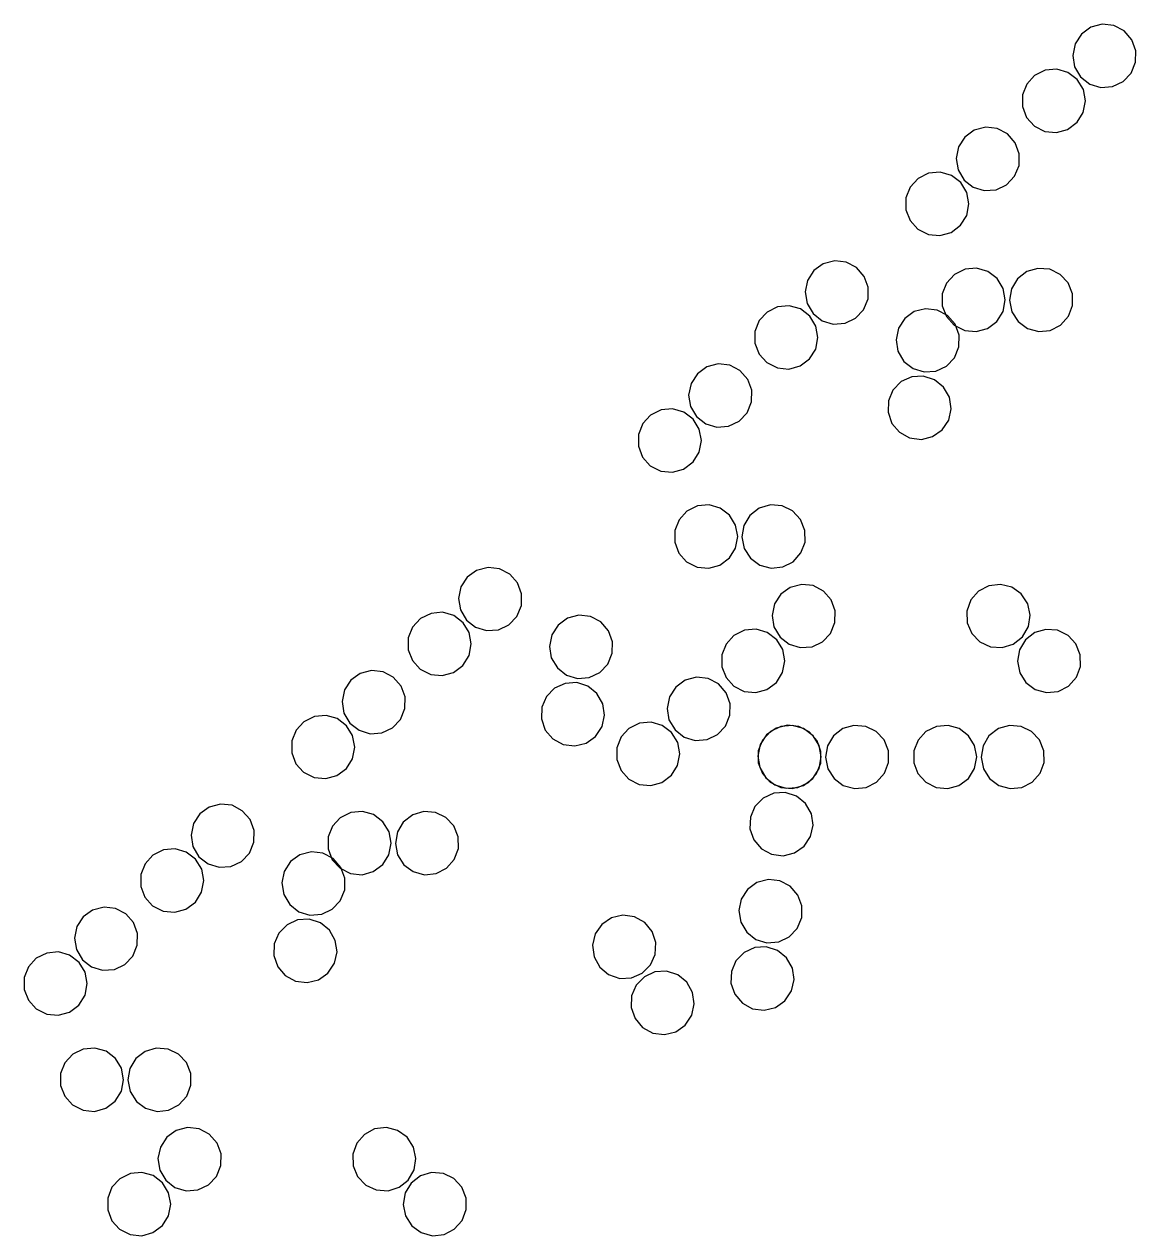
# Model space of a CAD drawing. Header units: metres. Extents: x -382 to 382, y -161 to 360.
# Drawn here: x -381.5 to -206.6, y 116.2 to 306.9 of the extents above; entities that cross this region are included whole.
import ezdxf

# ---------------------------------------------------------------- set-up
doc = ezdxf.new("R2010")
doc.units = ezdxf.units.M

msp = doc.modelspace()

# ---------------------------------------------------------------- linework, layer by layer
for p, q in [((-215.13, 305.38, -623.54), (-216.12, 303.86, -623.54)), ((-213.65, 306.45, -623.54), (-215.13, 305.38, -623.54)), ((-211.85, 306.93, -623.54), (-213.65, 306.45, -623.54)), ((-210.04, 306.72, -623.54), (-211.85, 306.93, -623.54)), ((-208.42, 305.88, -623.54), (-210.04, 306.72, -623.54)), ((-207.19, 304.48, -623.54), (-208.42, 305.88, -623.54)), ((-216.12, 303.86, -623.54), (-216.5, 302.03, -623.54)), ((-206.57, 302.76, -623.54), (-207.19, 304.48, -623.54)), ((-216.5, 302.03, -623.54), (-216.2, 300.23, -623.54)), ((-206.6, 300.94, -623.54), (-206.57, 302.76, -623.54)), ((-220.83, 299.69, -623.54), (-222.5, 298.87, -623.54)), ((-219.01, 299.85, -623.54), (-220.83, 299.69, -623.54)), ((-217.26, 299.35, -623.54), (-219.01, 299.85, -623.54)), ((-216.2, 300.23, -623.54), (-215.25, 298.63, -623.54)), ((-207.31, 299.22, -623.54), (-206.6, 300.94, -623.54)), ((-223.73, 297.52, -623.54), (-224.4, 295.83, -623.54)), ((-222.5, 298.87, -623.54), (-223.73, 297.52, -623.54)), ((-215.77, 298.22, -623.54), (-217.26, 299.35, -623.54)), ((-214.82, 296.67, -623.54), (-215.77, 298.22, -623.54)), ((-215.25, 298.63, -623.54), (-213.81, 297.51, -623.54)), ((-213.81, 297.51, -623.54), (-212.07, 296.97, -623.54)), ((-210.21, 297.11, -623.54), (-208.56, 297.9, -623.54)), ((-208.56, 297.9, -623.54), (-207.31, 299.22, -623.54)), ((-224.4, 295.83, -623.54), (-224.41, 293.96, -623.54)), ((-214.49, 294.88, -623.54), (-214.82, 296.67, -623.54)), ((-212.07, 296.97, -623.54), (-210.21, 297.11, -623.54)), ((-224.41, 293.96, -623.54), (-223.75, 292.26, -623.54)), ((-214.84, 293.04, -623.54), (-214.49, 294.88, -623.54)), ((-223.75, 292.26, -623.54), (-222.53, 290.91, -623.54)), ((-215.8, 291.5, -623.54), (-214.84, 293.04, -623.54)), ((-232, 290.23, -623.54), (-233.47, 289.16, -623.54)), ((-230.19, 290.71, -623.54), (-232, 290.23, -623.54)), ((-228.38, 290.5, -623.54), (-230.19, 290.71, -623.54)), ((-226.76, 289.66, -623.54), (-228.38, 290.5, -623.54)), ((-222.53, 290.91, -623.54), (-220.87, 290.07, -623.54)), ((-220.87, 290.07, -623.54), (-219.05, 289.89, -623.54)), ((-219.05, 289.89, -623.54), (-217.3, 290.38, -623.54)), ((-217.3, 290.38, -623.54), (-215.8, 291.5, -623.54)), ((-233.47, 289.16, -623.54), (-234.46, 287.63, -623.54)), ((-225.54, 288.26, -623.54), (-226.76, 289.66, -623.54)), ((-224.91, 286.54, -623.54), (-225.54, 288.26, -623.54)), ((-234.46, 287.63, -623.54), (-234.84, 285.81, -623.54)), ((-224.94, 284.72, -623.54), (-224.91, 286.54, -623.54)), ((-234.84, 285.81, -623.54), (-234.54, 284.01, -623.54)), ((-225.65, 283, -623.54), (-224.94, 284.72, -623.54)), ((-240.84, 282.65, -623.54), (-242.08, 281.3, -623.54)), ((-239.17, 283.47, -623.54), (-240.84, 282.65, -623.54)), ((-237.36, 283.63, -623.54), (-239.17, 283.47, -623.54)), ((-235.6, 283.13, -623.54), (-237.36, 283.63, -623.54)), ((-234.12, 282, -623.54), (-235.6, 283.13, -623.54)), ((-234.54, 284.01, -623.54), (-233.59, 282.41, -623.54)), ((-233.59, 282.41, -623.54), (-232.15, 281.29, -623.54)), ((-226.91, 281.67, -623.54), (-225.65, 283, -623.54)), ((-242.08, 281.3, -623.54), (-242.74, 279.61, -623.54)), ((-233.17, 280.45, -623.54), (-234.12, 282, -623.54)), ((-232.83, 278.65, -623.54), (-233.17, 280.45, -623.54)), ((-232.15, 281.29, -623.54), (-230.41, 280.75, -623.54)), ((-230.41, 280.75, -623.54), (-228.55, 280.89, -623.54)), ((-228.55, 280.89, -623.54), (-226.91, 281.67, -623.54)), ((-242.74, 279.61, -623.54), (-242.75, 277.74, -623.54)), ((-233.18, 276.82, -623.54), (-232.83, 278.65, -623.54)), ((-242.75, 277.74, -623.54), (-242.1, 276.04, -623.54)), ((-234.15, 275.28, -623.54), (-233.18, 276.82, -623.54)), ((-242.1, 276.04, -623.54), (-240.88, 274.69, -623.54)), ((-240.88, 274.69, -623.54), (-239.21, 273.85, -623.54)), ((-235.64, 274.16, -623.54), (-234.15, 275.28, -623.54)), ((-239.21, 273.85, -623.54), (-237.4, 273.67, -623.54)), ((-237.4, 273.67, -623.54), (-235.64, 274.16, -623.54)), ((-255.76, 269.22, -623.54), (-257.24, 268.15, -623.54)), ((-253.96, 269.69, -623.54), (-255.76, 269.22, -623.54)), ((-252.15, 269.48, -623.54), (-253.96, 269.69, -623.54)), ((-250.53, 268.64, -623.54), (-252.15, 269.48, -623.54)), ((-257.24, 268.15, -623.54), (-258.23, 266.62, -623.54)), ((-249.3, 267.24, -623.54), (-250.53, 268.64, -623.54)), ((-248.68, 265.53, -623.54), (-249.3, 267.24, -623.54)), ((-235.12, 267.53, -623.54), (-236.35, 266.19, -623.54)), ((-233.45, 268.36, -623.54), (-235.12, 267.53, -623.54)), ((-231.63, 268.52, -623.54), (-233.45, 268.36, -623.54)), ((-229.88, 268.01, -623.54), (-231.63, 268.52, -623.54)), ((-228.4, 266.89, -623.54), (-229.88, 268.01, -623.54)), ((-223.72, 267.99, -623.54), (-225.19, 266.85, -623.54)), ((-221.97, 268.51, -623.54), (-223.72, 267.99, -623.54)), ((-220.11, 268.36, -623.54), (-221.97, 268.51, -623.54)), ((-218.47, 267.56, -623.54), (-220.11, 268.36, -623.54)), ((-217.23, 266.23, -623.54), (-218.47, 267.56, -623.54)), ((-258.23, 266.62, -623.54), (-258.61, 264.79, -623.54)), ((-248.71, 263.7, -623.54), (-248.68, 265.53, -623.54)), ((-236.35, 266.19, -623.54), (-237.02, 264.49, -623.54)), ((-227.44, 265.33, -623.54), (-228.4, 266.89, -623.54)), ((-227.11, 263.54, -623.54), (-227.44, 265.33, -623.54)), ((-226.13, 265.29, -623.54), (-226.44, 263.5, -623.54)), ((-225.19, 266.85, -623.54), (-226.13, 265.29, -623.54)), ((-216.54, 264.5, -623.54), (-217.23, 266.23, -623.54)), ((-258.61, 264.79, -623.54), (-258.31, 262.99, -623.54)), ((-249.42, 261.98, -623.54), (-248.71, 263.7, -623.54)), ((-237.02, 264.49, -623.54), (-237.03, 262.63, -623.54)), ((-227.46, 261.71, -623.54), (-227.11, 263.54, -623.54)), ((-226.44, 263.5, -623.54), (-226.08, 261.67, -623.54)), ((-216.52, 262.67, -623.54), (-216.54, 264.5, -623.54)), ((-264.61, 261.63, -623.54), (-265.84, 260.29, -623.54)), ((-262.94, 262.46, -623.54), (-264.61, 261.63, -623.54)), ((-261.12, 262.61, -623.54), (-262.94, 262.46, -623.54)), ((-259.37, 262.11, -623.54), (-261.12, 262.61, -623.54)), ((-257.89, 260.98, -623.54), (-259.37, 262.11, -623.54)), ((-258.31, 262.99, -623.54), (-257.36, 261.39, -623.54)), ((-257.36, 261.39, -623.54), (-255.92, 260.27, -623.54)), ((-250.67, 260.66, -623.54), (-249.42, 261.98, -623.54)), ((-241.46, 261.69, -623.54), (-242.94, 260.61, -623.54)), ((-239.66, 262.16, -623.54), (-241.46, 261.69, -623.54)), ((-237.85, 261.95, -623.54), (-239.66, 262.16, -623.54)), ((-236.23, 261.11, -623.54), (-237.85, 261.95, -623.54)), ((-237.03, 262.63, -623.54), (-236.37, 260.93, -623.54)), ((-228.42, 260.16, -623.54), (-227.46, 261.71, -623.54)), ((-226.08, 261.67, -623.54), (-225.1, 260.13, -623.54)), ((-217.16, 260.97, -623.54), (-216.52, 262.67, -623.54)), ((-265.84, 260.29, -623.54), (-266.51, 258.59, -623.54)), ((-256.94, 259.43, -623.54), (-257.89, 260.98, -623.54)), ((-256.6, 257.64, -623.54), (-256.94, 259.43, -623.54)), ((-255.92, 260.27, -623.54), (-254.18, 259.74, -623.54)), ((-254.18, 259.74, -623.54), (-252.32, 259.87, -623.54)), ((-252.32, 259.87, -623.54), (-250.67, 260.66, -623.54)), ((-242.94, 260.61, -623.54), (-243.93, 259.09, -623.54)), ((-236.37, 260.93, -623.54), (-235.15, 259.57, -623.54)), ((-235, 259.71, -623.54), (-236.23, 261.11, -623.54)), ((-235.15, 259.57, -623.54), (-233.49, 258.73, -623.54)), ((-234.38, 258, -623.54), (-235, 259.71, -623.54)), ((-229.92, 259.05, -623.54), (-228.42, 260.16, -623.54)), ((-225.1, 260.13, -623.54), (-223.63, 259.05, -623.54)), ((-220.02, 258.75, -623.54), (-218.4, 259.57, -623.54)), ((-218.4, 259.57, -623.54), (-217.16, 260.97, -623.54)), ((-266.51, 258.59, -623.54), (-266.52, 256.73, -623.54)), ((-256.95, 255.8, -623.54), (-256.6, 257.64, -623.54)), ((-243.93, 259.09, -623.54), (-244.31, 257.26, -623.54)), ((-234.41, 256.17, -623.54), (-234.38, 258, -623.54)), ((-233.49, 258.73, -623.54), (-231.68, 258.56, -623.54)), ((-231.68, 258.56, -623.54), (-229.92, 259.05, -623.54)), ((-223.63, 259.05, -623.54), (-221.84, 258.56, -623.54)), ((-221.84, 258.56, -623.54), (-220.02, 258.75, -623.54)), ((-266.52, 256.73, -623.54), (-265.87, 255.02, -623.54)), ((-257.92, 254.26, -623.54), (-256.95, 255.8, -623.54)), ((-244.31, 257.26, -623.54), (-244.01, 255.46, -623.54)), ((-235.12, 254.45, -623.54), (-234.41, 256.17, -623.54)), ((-265.87, 255.02, -623.54), (-264.65, 253.67, -623.54)), ((-264.65, 253.67, -623.54), (-262.98, 252.83, -623.54)), ((-259.41, 253.14, -623.54), (-257.92, 254.26, -623.54)), ((-244.01, 255.46, -623.54), (-243.06, 253.86, -623.54)), ((-243.06, 253.86, -623.54), (-241.62, 252.74, -623.54)), ((-236.37, 253.13, -623.54), (-235.12, 254.45, -623.54)), ((-275.58, 251.92, -623.54), (-276.58, 250.4, -623.54)), ((-274.11, 253, -623.54), (-275.58, 251.92, -623.54)), ((-272.3, 253.47, -623.54), (-274.11, 253, -623.54)), ((-270.49, 253.26, -623.54), (-272.3, 253.47, -623.54)), ((-268.88, 252.42, -623.54), (-270.49, 253.26, -623.54)), ((-267.65, 251.02, -623.54), (-268.88, 252.42, -623.54)), ((-262.98, 252.83, -623.54), (-261.17, 252.66, -623.54)), ((-261.17, 252.66, -623.54), (-259.41, 253.14, -623.54)), ((-241.62, 252.74, -623.54), (-239.88, 252.2, -623.54)), ((-239.88, 252.2, -623.54), (-238.02, 252.34, -623.54)), ((-238.02, 252.34, -623.54), (-236.37, 253.13, -623.54)), ((-276.58, 250.4, -623.54), (-276.96, 248.57, -623.54)), ((-267.03, 249.31, -623.54), (-267.65, 251.02, -623.54)), ((-243.48, 250.68, -623.54), (-244.79, 249.35, -623.54)), ((-241.83, 251.44, -623.54), (-243.48, 250.68, -623.54)), ((-240.01, 251.55, -623.54), (-241.83, 251.44, -623.54)), ((-238.23, 250.98, -623.54), (-240.01, 251.55, -623.54)), ((-236.81, 249.83, -623.54), (-238.23, 250.98, -623.54)), ((-235.89, 248.21, -623.54), (-236.81, 249.83, -623.54)), ((-276.96, 248.57, -623.54), (-276.66, 246.77, -623.54)), ((-267.06, 247.48, -623.54), (-267.03, 249.31, -623.54)), ((-244.79, 249.35, -623.54), (-245.5, 247.67, -623.54)), ((-235.62, 246.41, -623.54), (-235.89, 248.21, -623.54)), ((-281.28, 246.23, -623.54), (-282.96, 245.41, -623.54)), ((-279.47, 246.39, -623.54), (-281.28, 246.23, -623.54)), ((-277.72, 245.89, -623.54), (-279.47, 246.39, -623.54)), ((-276.66, 246.77, -623.54), (-275.7, 245.17, -623.54)), ((-267.76, 245.76, -623.54), (-267.06, 247.48, -623.54)), ((-245.5, 247.67, -623.54), (-245.56, 245.85, -623.54)), ((-236.02, 244.63, -623.54), (-235.62, 246.41, -623.54)), ((-282.96, 245.41, -623.54), (-284.19, 244.07, -623.54)), ((-276.23, 244.76, -623.54), (-277.72, 245.89, -623.54)), ((-275.28, 243.21, -623.54), (-276.23, 244.76, -623.54)), ((-275.7, 245.17, -623.54), (-274.27, 244.05, -623.54)), ((-270.66, 243.65, -623.54), (-269.02, 244.44, -623.54)), ((-269.02, 244.44, -623.54), (-267.76, 245.76, -623.54)), ((-245.56, 245.85, -623.54), (-244.95, 244.09, -623.54)), ((-244.95, 244.09, -623.54), (-243.77, 242.7, -623.54)), ((-237.05, 243.08, -623.54), (-236.02, 244.63, -623.54)), ((-284.19, 244.07, -623.54), (-284.86, 242.37, -623.54)), ((-284.86, 242.37, -623.54), (-284.86, 240.5, -623.54)), ((-274.95, 241.42, -623.54), (-275.28, 243.21, -623.54)), ((-274.27, 244.05, -623.54), (-272.52, 243.51, -623.54)), ((-272.52, 243.51, -623.54), (-270.66, 243.65, -623.54)), ((-243.77, 242.7, -623.54), (-242.17, 241.83, -623.54)), ((-238.55, 242.03, -623.54), (-237.05, 243.08, -623.54)), ((-284.86, 240.5, -623.54), (-284.21, 238.8, -623.54)), ((-275.3, 239.58, -623.54), (-274.95, 241.42, -623.54)), ((-242.17, 241.83, -623.54), (-240.32, 241.59, -623.54)), ((-240.32, 241.59, -623.54), (-238.55, 242.03, -623.54)), ((-284.21, 238.8, -623.54), (-282.99, 237.45, -623.54)), ((-276.26, 238.04, -623.54), (-275.3, 239.58, -623.54)), ((-282.99, 237.45, -623.54), (-281.33, 236.61, -623.54)), ((-281.33, 236.61, -623.54), (-279.51, 236.44, -623.54)), ((-279.51, 236.44, -623.54), (-277.76, 236.92, -623.54)), ((-277.76, 236.92, -623.54), (-276.26, 238.04, -623.54)), ((-275.56, 231.12, -623.54), (-277.23, 230.3, -623.54)), ((-273.74, 231.28, -623.54), (-275.56, 231.12, -623.54)), ((-271.99, 230.78, -623.54), (-273.74, 231.28, -623.54)), ((-270.51, 229.65, -623.54), (-271.99, 230.78, -623.54)), ((-265.83, 230.76, -623.54), (-267.3, 229.61, -623.54)), ((-264.08, 231.27, -623.54), (-265.83, 230.76, -623.54)), ((-262.22, 231.12, -623.54), (-264.08, 231.27, -623.54)), ((-260.58, 230.32, -623.54), (-262.22, 231.12, -623.54)), ((-278.46, 228.95, -623.54), (-279.13, 227.26, -623.54)), ((-277.23, 230.3, -623.54), (-278.46, 228.95, -623.54)), ((-269.56, 228.09, -623.54), (-270.51, 229.65, -623.54)), ((-267.3, 229.61, -623.54), (-268.24, 228.05, -623.54)), ((-259.34, 228.99, -623.54), (-260.58, 230.32, -623.54)), ((-258.65, 227.26, -623.54), (-259.34, 228.99, -623.54)), ((-279.13, 227.26, -623.54), (-279.14, 225.39, -623.54)), ((-269.22, 226.3, -623.54), (-269.56, 228.09, -623.54)), ((-268.24, 228.05, -623.54), (-268.56, 226.26, -623.54)), ((-258.63, 225.43, -623.54), (-258.65, 227.26, -623.54)), ((-279.14, 225.39, -623.54), (-278.49, 223.69, -623.54)), ((-269.57, 224.47, -623.54), (-269.22, 226.3, -623.54)), ((-268.56, 226.26, -623.54), (-268.19, 224.43, -623.54)), ((-259.27, 223.73, -623.54), (-258.63, 225.43, -623.54)), ((-278.49, 223.69, -623.54), (-277.27, 222.34, -623.54)), ((-270.54, 222.92, -623.54), (-269.57, 224.47, -623.54)), ((-268.19, 224.43, -623.54), (-267.21, 222.89, -623.54)), ((-260.51, 222.34, -623.54), (-259.27, 223.73, -623.54)), ((-308.53, 221.44, -623.54), (-310.33, 220.97, -623.54)), ((-306.71, 221.24, -623.54), (-308.53, 221.44, -623.54)), ((-305.1, 220.39, -623.54), (-306.71, 221.24, -623.54)), ((-277.27, 222.34, -623.54), (-275.6, 221.5, -623.54)), ((-275.6, 221.5, -623.54), (-273.79, 221.32, -623.54)), ((-273.79, 221.32, -623.54), (-272.03, 221.81, -623.54)), ((-272.03, 221.81, -623.54), (-270.54, 222.92, -623.54)), ((-267.21, 222.89, -623.54), (-265.75, 221.81, -623.54)), ((-265.75, 221.81, -623.54), (-263.95, 221.32, -623.54)), ((-263.95, 221.32, -623.54), (-262.14, 221.51, -623.54)), ((-262.14, 221.51, -623.54), (-260.51, 222.34, -623.54)), ((-311.8, 219.9, -623.54), (-312.8, 218.37, -623.54)), ((-310.33, 220.97, -623.54), (-311.8, 219.9, -623.54)), ((-303.87, 218.99, -623.54), (-305.1, 220.39, -623.54)), ((-312.8, 218.37, -623.54), (-313.18, 216.54, -623.54)), ((-303.25, 217.28, -623.54), (-303.87, 218.99, -623.54)), ((-260.97, 218.3, -623.54), (-262.44, 217.23, -623.54)), ((-259.16, 218.77, -623.54), (-260.97, 218.3, -623.54)), ((-257.35, 218.57, -623.54), (-259.16, 218.77, -623.54)), ((-255.74, 217.72, -623.54), (-257.35, 218.57, -623.54)), ((-254.51, 216.32, -623.54), (-255.74, 217.72, -623.54)), ((-231.31, 217.7, -623.54), (-232.51, 216.32, -623.54)), ((-229.7, 218.55, -623.54), (-231.31, 217.7, -623.54)), ((-227.85, 218.77, -623.54), (-229.7, 218.55, -623.54)), ((-226.09, 218.32, -623.54), (-227.85, 218.77, -623.54)), ((-224.6, 217.26, -623.54), (-226.09, 218.32, -623.54)), ((-313.18, 216.54, -623.54), (-312.88, 214.75, -623.54)), ((-303.28, 215.46, -623.54), (-303.25, 217.28, -623.54)), ((-263.44, 215.7, -623.54), (-263.82, 213.87, -623.54)), ((-262.44, 217.23, -623.54), (-263.44, 215.7, -623.54)), ((-253.89, 214.61, -623.54), (-254.51, 216.32, -623.54)), ((-232.51, 216.32, -623.54), (-233.14, 214.56, -623.54)), ((-223.58, 215.7, -623.54), (-224.6, 217.26, -623.54)), ((-223.2, 213.92, -623.54), (-223.58, 215.7, -623.54)), ((-317.51, 214.21, -623.54), (-319.18, 213.38, -623.54)), ((-315.69, 214.37, -623.54), (-317.51, 214.21, -623.54)), ((-313.94, 213.86, -623.54), (-315.69, 214.37, -623.54)), ((-312.45, 212.73, -623.54), (-313.94, 213.86, -623.54)), ((-312.88, 214.75, -623.54), (-311.92, 213.14, -623.54)), ((-305.24, 212.41, -623.54), (-303.99, 213.73, -623.54)), ((-303.99, 213.73, -623.54), (-303.28, 215.46, -623.54)), ((-294.23, 213.91, -623.54), (-296.03, 213.44, -623.54)), ((-292.42, 213.7, -623.54), (-294.23, 213.91, -623.54)), ((-290.8, 212.86, -623.54), (-292.42, 213.7, -623.54)), ((-263.82, 213.87, -623.54), (-263.52, 212.08, -623.54)), ((-253.92, 212.79, -623.54), (-253.89, 214.61, -623.54)), ((-233.14, 214.56, -623.54), (-233.09, 212.74, -623.54)), ((-223.48, 212.12, -623.54), (-223.2, 213.92, -623.54)), ((-320.41, 212.04, -623.54), (-321.08, 210.34, -623.54)), ((-319.18, 213.38, -623.54), (-320.41, 212.04, -623.54)), ((-311.5, 211.18, -623.54), (-312.45, 212.73, -623.54)), ((-311.92, 213.14, -623.54), (-310.49, 212.02, -623.54)), ((-310.49, 212.02, -623.54), (-308.75, 211.49, -623.54)), ((-306.89, 211.62, -623.54), (-305.24, 212.41, -623.54)), ((-297.5, 212.37, -623.54), (-298.5, 210.84, -623.54)), ((-296.03, 213.44, -623.54), (-297.5, 212.37, -623.54)), ((-289.57, 211.46, -623.54), (-290.8, 212.86, -623.54)), ((-266.33, 211.7, -623.54), (-268.14, 211.54, -623.54)), ((-264.58, 211.19, -623.54), (-266.33, 211.7, -623.54)), ((-263.52, 212.08, -623.54), (-262.56, 210.47, -623.54)), ((-254.62, 211.06, -623.54), (-253.92, 212.79, -623.54)), ((-233.09, 212.74, -623.54), (-232.39, 211.06, -623.54)), ((-224.42, 210.51, -623.54), (-223.48, 212.12, -623.54)), ((-220.73, 211.69, -623.54), (-222.48, 211.17, -623.54)), ((-218.87, 211.54, -623.54), (-220.73, 211.69, -623.54)), ((-321.08, 210.34, -623.54), (-321.09, 208.48, -623.54)), ((-311.17, 209.39, -623.54), (-311.5, 211.18, -623.54)), ((-308.75, 211.49, -623.54), (-306.89, 211.62, -623.54)), ((-298.5, 210.84, -623.54), (-298.88, 209.01, -623.54)), ((-288.95, 209.75, -623.54), (-289.57, 211.46, -623.54)), ((-269.82, 210.71, -623.54), (-271.05, 209.37, -623.54)), ((-268.14, 211.54, -623.54), (-269.82, 210.71, -623.54)), ((-263.09, 210.06, -623.54), (-264.58, 211.19, -623.54)), ((-262.14, 208.51, -623.54), (-263.09, 210.06, -623.54)), ((-262.56, 210.47, -623.54), (-261.13, 209.35, -623.54)), ((-255.88, 209.74, -623.54), (-254.62, 211.06, -623.54)), ((-232.39, 211.06, -623.54), (-231.1, 209.71, -623.54)), ((-225.85, 209.37, -623.54), (-224.42, 210.51, -623.54)), ((-223.95, 210.03, -623.54), (-224.89, 208.47, -623.54)), ((-222.48, 211.17, -623.54), (-223.95, 210.03, -623.54)), ((-217.23, 210.74, -623.54), (-218.87, 211.54, -623.54)), ((-215.99, 209.41, -623.54), (-217.23, 210.74, -623.54)), ((-321.09, 208.48, -623.54), (-320.43, 206.78, -623.54)), ((-311.52, 207.56, -623.54), (-311.17, 209.39, -623.54)), ((-298.88, 209.01, -623.54), (-298.58, 207.21, -623.54)), ((-289.69, 206.2, -623.54), (-288.98, 207.92, -623.54)), ((-288.98, 207.92, -623.54), (-288.95, 209.75, -623.54)), ((-271.05, 209.37, -623.54), (-271.72, 207.67, -623.54)), ((-261.81, 206.72, -623.54), (-262.14, 208.51, -623.54)), ((-261.13, 209.35, -623.54), (-259.38, 208.82, -623.54)), ((-259.38, 208.82, -623.54), (-257.52, 208.95, -623.54)), ((-257.52, 208.95, -623.54), (-255.88, 209.74, -623.54)), ((-231.1, 209.71, -623.54), (-229.45, 208.94, -623.54)), ((-229.45, 208.94, -623.54), (-227.58, 208.82, -623.54)), ((-227.58, 208.82, -623.54), (-225.85, 209.37, -623.54)), ((-224.89, 208.47, -623.54), (-225.21, 206.67, -623.54)), ((-215.3, 207.67, -623.54), (-215.99, 209.41, -623.54)), ((-320.43, 206.78, -623.54), (-319.21, 205.42, -623.54)), ((-313.98, 204.89, -623.54), (-312.48, 206.01, -623.54)), ((-312.48, 206.01, -623.54), (-311.52, 207.56, -623.54)), ((-298.58, 207.21, -623.54), (-297.62, 205.61, -623.54)), ((-290.94, 204.88, -623.54), (-289.69, 206.2, -623.54)), ((-271.72, 207.67, -623.54), (-271.72, 205.81, -623.54)), ((-262.16, 204.89, -623.54), (-261.81, 206.72, -623.54)), ((-225.21, 206.67, -623.54), (-224.84, 204.84, -623.54)), ((-215.28, 205.85, -623.54), (-215.3, 207.67, -623.54)), ((-328.67, 204.75, -623.54), (-330.15, 203.68, -623.54)), ((-326.87, 205.22, -623.54), (-328.67, 204.75, -623.54)), ((-325.06, 205.01, -623.54), (-326.87, 205.22, -623.54)), ((-323.44, 204.17, -623.54), (-325.06, 205.01, -623.54)), ((-322.21, 202.77, -623.54), (-323.44, 204.17, -623.54)), ((-319.21, 205.42, -623.54), (-317.55, 204.58, -623.54)), ((-317.55, 204.58, -623.54), (-315.73, 204.41, -623.54)), ((-315.73, 204.41, -623.54), (-313.98, 204.89, -623.54)), ((-297.62, 205.61, -623.54), (-296.19, 204.49, -623.54)), ((-296.19, 204.49, -623.54), (-294.45, 203.96, -623.54)), ((-294.45, 203.96, -623.54), (-292.59, 204.09, -623.54)), ((-292.59, 204.09, -623.54), (-290.94, 204.88, -623.54)), ((-275.7, 204.15, -623.54), (-277.5, 203.68, -623.54)), ((-273.89, 203.95, -623.54), (-275.7, 204.15, -623.54)), ((-271.72, 205.81, -623.54), (-271.07, 204.11, -623.54)), ((-271.07, 204.11, -623.54), (-269.85, 202.75, -623.54)), ((-263.12, 203.34, -623.54), (-262.16, 204.89, -623.54)), ((-224.84, 204.84, -623.54), (-223.86, 203.31, -623.54)), ((-217.16, 202.75, -623.54), (-215.92, 204.14, -623.54)), ((-215.92, 204.14, -623.54), (-215.28, 205.85, -623.54)), ((-331.14, 202.15, -623.54), (-331.52, 200.32, -623.54)), ((-330.15, 203.68, -623.54), (-331.14, 202.15, -623.54)), ((-321.59, 201.06, -623.54), (-322.21, 202.77, -623.54)), ((-298.05, 202.43, -623.54), (-299.35, 201.1, -623.54)), ((-296.39, 203.19, -623.54), (-298.05, 202.43, -623.54)), ((-294.57, 203.3, -623.54), (-296.39, 203.19, -623.54)), ((-292.8, 202.73, -623.54), (-294.57, 203.3, -623.54)), ((-291.38, 201.58, -623.54), (-292.8, 202.73, -623.54)), ((-278.98, 202.61, -623.54), (-279.97, 201.08, -623.54)), ((-277.5, 203.68, -623.54), (-278.98, 202.61, -623.54)), ((-272.27, 203.1, -623.54), (-273.89, 203.95, -623.54)), ((-271.04, 201.7, -623.54), (-272.27, 203.1, -623.54)), ((-269.85, 202.75, -623.54), (-268.19, 201.91, -623.54)), ((-266.37, 201.74, -623.54), (-264.62, 202.22, -623.54)), ((-264.62, 202.22, -623.54), (-263.12, 203.34, -623.54)), ((-223.86, 203.31, -623.54), (-222.4, 202.22, -623.54)), ((-222.4, 202.22, -623.54), (-220.6, 201.73, -623.54)), ((-218.78, 201.92, -623.54), (-217.16, 202.75, -623.54)), ((-331.52, 200.32, -623.54), (-331.22, 198.52, -623.54)), ((-321.62, 199.23, -623.54), (-321.59, 201.06, -623.54)), ((-299.35, 201.1, -623.54), (-300.06, 199.42, -623.54)), ((-290.46, 199.96, -623.54), (-291.38, 201.58, -623.54)), ((-279.97, 201.08, -623.54), (-280.35, 199.25, -623.54)), ((-270.42, 199.99, -623.54), (-271.04, 201.7, -623.54)), ((-268.19, 201.91, -623.54), (-266.37, 201.74, -623.54)), ((-220.6, 201.73, -623.54), (-218.78, 201.92, -623.54)), ((-331.22, 198.52, -623.54), (-330.27, 196.92, -623.54)), ((-322.33, 197.51, -623.54), (-321.62, 199.23, -623.54)), ((-300.06, 199.42, -623.54), (-300.13, 197.6, -623.54)), ((-290.19, 198.16, -623.54), (-290.46, 199.96, -623.54)), ((-280.35, 199.25, -623.54), (-280.05, 197.46, -623.54)), ((-270.45, 198.17, -623.54), (-270.42, 199.99, -623.54)), ((-337.52, 197.16, -623.54), (-338.75, 195.82, -623.54)), ((-335.85, 197.99, -623.54), (-337.52, 197.16, -623.54)), ((-334.03, 198.14, -623.54), (-335.85, 197.99, -623.54)), ((-332.28, 197.64, -623.54), (-334.03, 198.14, -623.54)), ((-330.8, 196.51, -623.54), (-332.28, 197.64, -623.54)), ((-329.85, 194.96, -623.54), (-330.8, 196.51, -623.54)), ((-330.27, 196.92, -623.54), (-328.83, 195.8, -623.54)), ((-323.58, 196.19, -623.54), (-322.33, 197.51, -623.54)), ((-300.13, 197.6, -623.54), (-299.52, 195.84, -623.54)), ((-290.58, 196.38, -623.54), (-290.19, 198.16, -623.54)), ((-284.68, 196.92, -623.54), (-286.35, 196.09, -623.54)), ((-282.86, 197.08, -623.54), (-284.68, 196.92, -623.54)), ((-281.11, 196.57, -623.54), (-282.86, 197.08, -623.54)), ((-279.63, 195.44, -623.54), (-281.11, 196.57, -623.54)), ((-280.05, 197.46, -623.54), (-279.1, 195.85, -623.54)), ((-272.41, 195.12, -623.54), (-271.16, 196.44, -623.54)), ((-271.16, 196.44, -623.54), (-270.45, 198.17, -623.54)), ((-262.42, 196.42, -623.54), (-264.09, 195.6, -623.54)), ((-261.4, 196.62, -623.54), (-263.2, 196.15, -623.54)), ((-260.6, 196.58, -623.54), (-262.42, 196.42, -623.54)), ((-259.59, 196.42, -623.54), (-261.4, 196.62, -623.54)), ((-258.85, 196.08, -623.54), (-260.6, 196.58, -623.54)), ((-257.97, 195.57, -623.54), (-259.59, 196.42, -623.54)), ((-250.94, 196.58, -623.54), (-252.69, 196.06, -623.54)), ((-249.08, 196.42, -623.54), (-250.94, 196.58, -623.54)), ((-247.44, 195.62, -623.54), (-249.08, 196.42, -623.54)), ((-237.93, 196.42, -623.54), (-239.61, 195.6, -623.54)), ((-236.12, 196.58, -623.54), (-237.93, 196.42, -623.54)), ((-234.37, 196.08, -623.54), (-236.12, 196.58, -623.54)), ((-226.45, 196.58, -623.54), (-228.2, 196.06, -623.54)), ((-224.59, 196.42, -623.54), (-226.45, 196.58, -623.54)), ((-222.96, 195.62, -623.54), (-224.59, 196.42, -623.54)), ((-338.75, 195.82, -623.54), (-339.42, 194.12, -623.54)), ((-329.51, 193.17, -623.54), (-329.85, 194.96, -623.54)), ((-328.83, 195.8, -623.54), (-327.09, 195.27, -623.54)), ((-327.09, 195.27, -623.54), (-325.23, 195.4, -623.54)), ((-325.23, 195.4, -623.54), (-323.58, 196.19, -623.54)), ((-299.52, 195.84, -623.54), (-298.33, 194.45, -623.54)), ((-293.11, 193.79, -623.54), (-291.62, 194.83, -623.54)), ((-291.62, 194.83, -623.54), (-290.58, 196.38, -623.54)), ((-287.58, 194.75, -623.54), (-288.25, 193.05, -623.54)), ((-286.35, 196.09, -623.54), (-287.58, 194.75, -623.54)), ((-278.67, 193.89, -623.54), (-279.63, 195.44, -623.54)), ((-279.1, 195.85, -623.54), (-277.66, 194.73, -623.54)), ((-277.66, 194.73, -623.54), (-275.92, 194.2, -623.54)), ((-274.06, 194.34, -623.54), (-272.41, 195.12, -623.54)), ((-264.68, 195.08, -623.54), (-265.67, 193.55, -623.54)), ((-264.09, 195.6, -623.54), (-265.32, 194.25, -623.54)), ((-263.2, 196.15, -623.54), (-264.68, 195.08, -623.54)), ((-257.37, 194.95, -623.54), (-258.85, 196.08, -623.54)), ((-256.74, 194.17, -623.54), (-257.97, 195.57, -623.54)), ((-256.42, 193.4, -623.54), (-257.37, 194.95, -623.54)), ((-254.16, 194.92, -623.54), (-255.1, 193.35, -623.54)), ((-252.69, 196.06, -623.54), (-254.16, 194.92, -623.54)), ((-246.2, 194.29, -623.54), (-247.44, 195.62, -623.54)), ((-239.61, 195.6, -623.54), (-240.84, 194.25, -623.54)), ((-232.88, 194.95, -623.54), (-234.37, 196.08, -623.54)), ((-231.93, 193.4, -623.54), (-232.88, 194.95, -623.54)), ((-229.68, 194.92, -623.54), (-230.61, 193.35, -623.54)), ((-228.2, 196.06, -623.54), (-229.68, 194.92, -623.54)), ((-221.71, 194.29, -623.54), (-222.96, 195.62, -623.54)), ((-339.42, 194.12, -623.54), (-339.43, 192.26, -623.54)), ((-329.86, 191.33, -623.54), (-329.51, 193.17, -623.54)), ((-298.33, 194.45, -623.54), (-296.73, 193.58, -623.54)), ((-296.73, 193.58, -623.54), (-294.88, 193.35, -623.54)), ((-294.88, 193.35, -623.54), (-293.11, 193.79, -623.54)), ((-288.25, 193.05, -623.54), (-288.26, 191.19, -623.54)), ((-278.34, 192.1, -623.54), (-278.67, 193.89, -623.54)), ((-275.92, 194.2, -623.54), (-274.06, 194.34, -623.54)), ((-265.67, 193.55, -623.54), (-266.05, 191.72, -623.54)), ((-265.32, 194.25, -623.54), (-265.99, 192.56, -623.54)), ((-256.12, 192.46, -623.54), (-256.74, 194.17, -623.54)), ((-256.08, 191.6, -623.54), (-256.42, 193.4, -623.54)), ((-255.1, 193.35, -623.54), (-255.42, 191.56, -623.54)), ((-245.51, 192.56, -623.54), (-246.2, 194.29, -623.54)), ((-240.84, 194.25, -623.54), (-241.5, 192.56, -623.54)), ((-231.6, 191.6, -623.54), (-231.93, 193.4, -623.54)), ((-230.61, 193.35, -623.54), (-230.93, 191.56, -623.54)), ((-221.02, 192.56, -623.54), (-221.71, 194.29, -623.54)), ((-339.43, 192.26, -623.54), (-338.78, 190.55, -623.54)), ((-330.83, 189.79, -623.54), (-329.86, 191.33, -623.54)), ((-288.26, 191.19, -623.54), (-287.6, 189.49, -623.54)), ((-278.69, 190.27, -623.54), (-278.34, 192.1, -623.54)), ((-266.05, 191.72, -623.54), (-265.75, 189.93, -623.54)), ((-265.99, 192.56, -623.54), (-266, 190.69, -623.54)), ((-266, 190.69, -623.54), (-265.35, 188.99, -623.54)), ((-256.43, 189.77, -623.54), (-256.08, 191.6, -623.54)), ((-256.15, 190.64, -623.54), (-256.12, 192.46, -623.54)), ((-255.42, 191.56, -623.54), (-255.05, 189.73, -623.54)), ((-246.13, 189.03, -623.54), (-245.49, 190.74, -623.54)), ((-245.49, 190.74, -623.54), (-245.51, 192.56, -623.54)), ((-241.5, 192.56, -623.54), (-241.51, 190.69, -623.54)), ((-241.51, 190.69, -623.54), (-240.86, 188.99, -623.54)), ((-231.94, 189.77, -623.54), (-231.6, 191.6, -623.54)), ((-230.93, 191.56, -623.54), (-230.56, 189.73, -623.54)), ((-221.64, 189.03, -623.54), (-221.01, 190.74, -623.54)), ((-221.01, 190.74, -623.54), (-221.02, 192.56, -623.54)), ((-338.78, 190.55, -623.54), (-337.56, 189.2, -623.54)), ((-337.56, 189.2, -623.54), (-335.89, 188.36, -623.54)), ((-332.32, 188.67, -623.54), (-330.83, 189.79, -623.54)), ((-287.6, 189.49, -623.54), (-286.38, 188.13, -623.54)), ((-279.65, 188.72, -623.54), (-278.69, 190.27, -623.54)), ((-265.75, 189.93, -623.54), (-264.8, 188.32, -623.54)), ((-265.35, 188.99, -623.54), (-264.13, 187.64, -623.54)), ((-258.11, 187.59, -623.54), (-256.86, 188.91, -623.54)), ((-257.4, 188.23, -623.54), (-256.43, 189.77, -623.54)), ((-256.86, 188.91, -623.54), (-256.15, 190.64, -623.54)), ((-255.05, 189.73, -623.54), (-254.07, 188.19, -623.54)), ((-247.37, 187.64, -623.54), (-246.13, 189.03, -623.54)), ((-240.86, 188.99, -623.54), (-239.64, 187.64, -623.54)), ((-232.91, 188.23, -623.54), (-231.94, 189.77, -623.54)), ((-230.56, 189.73, -623.54), (-229.59, 188.19, -623.54)), ((-222.88, 187.64, -623.54), (-221.64, 189.03, -623.54)), ((-335.89, 188.36, -623.54), (-334.08, 188.19, -623.54)), ((-334.08, 188.19, -623.54), (-332.32, 188.67, -623.54)), ((-286.38, 188.13, -623.54), (-284.72, 187.29, -623.54)), ((-284.72, 187.29, -623.54), (-282.91, 187.12, -623.54)), ((-282.91, 187.12, -623.54), (-281.15, 187.61, -623.54)), ((-281.15, 187.61, -623.54), (-279.65, 188.72, -623.54)), ((-264.8, 188.32, -623.54), (-263.36, 187.2, -623.54)), ((-264.13, 187.64, -623.54), (-262.46, 186.8, -623.54)), ((-263.36, 187.2, -623.54), (-261.62, 186.67, -623.54)), ((-260.65, 186.62, -623.54), (-258.89, 187.11, -623.54)), ((-259.76, 186.8, -623.54), (-258.11, 187.59, -623.54)), ((-258.89, 187.11, -623.54), (-257.4, 188.23, -623.54)), ((-254.07, 188.19, -623.54), (-252.61, 187.11, -623.54)), ((-252.61, 187.11, -623.54), (-250.81, 186.62, -623.54)), ((-249, 186.81, -623.54), (-247.37, 187.64, -623.54)), ((-239.64, 187.64, -623.54), (-237.97, 186.8, -623.54)), ((-236.16, 186.62, -623.54), (-234.4, 187.11, -623.54)), ((-234.4, 187.11, -623.54), (-232.91, 188.23, -623.54)), ((-229.59, 188.19, -623.54), (-228.12, 187.11, -623.54)), ((-228.12, 187.11, -623.54), (-226.32, 186.62, -623.54)), ((-224.51, 186.81, -623.54), (-222.88, 187.64, -623.54)), ((-265.22, 185.14, -623.54), (-266.52, 183.81, -623.54)), ((-263.56, 185.9, -623.54), (-265.22, 185.14, -623.54)), ((-261.74, 186.01, -623.54), (-263.56, 185.9, -623.54)), ((-262.46, 186.8, -623.54), (-260.65, 186.62, -623.54)), ((-259.97, 185.44, -623.54), (-261.74, 186.01, -623.54)), ((-261.62, 186.67, -623.54), (-259.76, 186.8, -623.54)), ((-258.55, 184.29, -623.54), (-259.97, 185.44, -623.54)), ((-250.81, 186.62, -623.54), (-249, 186.81, -623.54)), ((-237.97, 186.8, -623.54), (-236.16, 186.62, -623.54)), ((-226.32, 186.62, -623.54), (-224.51, 186.81, -623.54)), ((-352.44, 183.73, -623.54), (-353.92, 182.66, -623.54)), ((-350.64, 184.2, -623.54), (-352.44, 183.73, -623.54)), ((-348.83, 184, -623.54), (-350.64, 184.2, -623.54)), ((-347.21, 183.15, -623.54), (-348.83, 184, -623.54)), ((-345.98, 181.75, -623.54), (-347.21, 183.15, -623.54)), ((-266.52, 183.81, -623.54), (-267.24, 182.13, -623.54)), ((-257.63, 182.67, -623.54), (-258.55, 184.29, -623.54)), ((-353.92, 182.66, -623.54), (-354.91, 181.13, -623.54)), ((-345.36, 180.04, -623.54), (-345.98, 181.75, -623.54)), ((-331.8, 182.05, -623.54), (-333.03, 180.7, -623.54)), ((-330.13, 182.87, -623.54), (-331.8, 182.05, -623.54)), ((-328.31, 183.03, -623.54), (-330.13, 182.87, -623.54)), ((-326.56, 182.53, -623.54), (-328.31, 183.03, -623.54)), ((-325.07, 181.4, -623.54), (-326.56, 182.53, -623.54)), ((-324.12, 179.84, -623.54), (-325.07, 181.4, -623.54)), ((-321.87, 181.36, -623.54), (-322.81, 179.8, -623.54)), ((-320.39, 182.51, -623.54), (-321.87, 181.36, -623.54)), ((-318.65, 183.03, -623.54), (-320.39, 182.51, -623.54)), ((-316.79, 182.87, -623.54), (-318.65, 183.03, -623.54)), ((-315.15, 182.07, -623.54), (-316.79, 182.87, -623.54)), ((-313.91, 180.74, -623.54), (-315.15, 182.07, -623.54)), ((-267.24, 182.13, -623.54), (-267.3, 180.31, -623.54)), ((-257.36, 180.87, -623.54), (-257.63, 182.67, -623.54)), ((-354.91, 181.13, -623.54), (-355.29, 179.3, -623.54)), ((-355.29, 179.3, -623.54), (-354.99, 177.51, -623.54)), ((-345.39, 178.22, -623.54), (-345.36, 180.04, -623.54)), ((-333.03, 180.7, -623.54), (-333.7, 179.01, -623.54)), ((-323.79, 178.05, -623.54), (-324.12, 179.84, -623.54)), ((-322.81, 179.8, -623.54), (-323.12, 178.01, -623.54)), ((-313.21, 179.01, -623.54), (-313.91, 180.74, -623.54)), ((-267.3, 180.31, -623.54), (-266.69, 178.55, -623.54)), ((-257.75, 179.09, -623.54), (-257.36, 180.87, -623.54)), ((-354.99, 177.51, -623.54), (-354.04, 175.9, -623.54)), ((-346.1, 176.49, -623.54), (-345.39, 178.22, -623.54)), ((-333.7, 179.01, -623.54), (-333.71, 177.14, -623.54)), ((-324.14, 176.22, -623.54), (-323.79, 178.05, -623.54)), ((-323.12, 178.01, -623.54), (-322.76, 176.18, -623.54)), ((-313.2, 177.19, -623.54), (-313.21, 179.01, -623.54)), ((-266.69, 178.55, -623.54), (-265.5, 177.16, -623.54)), ((-260.28, 176.5, -623.54), (-258.79, 177.54, -623.54)), ((-258.79, 177.54, -623.54), (-257.75, 179.09, -623.54)), ((-361.29, 176.14, -623.54), (-362.52, 174.8, -623.54)), ((-359.62, 176.97, -623.54), (-361.29, 176.14, -623.54)), ((-357.8, 177.13, -623.54), (-359.62, 176.97, -623.54)), ((-356.05, 176.62, -623.54), (-357.8, 177.13, -623.54)), ((-354.57, 175.5, -623.54), (-356.05, 176.62, -623.54)), ((-353.61, 173.94, -623.54), (-354.57, 175.5, -623.54)), ((-354.04, 175.9, -623.54), (-352.6, 174.78, -623.54)), ((-347.35, 175.17, -623.54), (-346.1, 176.49, -623.54)), ((-338.14, 176.2, -623.54), (-339.62, 175.13, -623.54)), ((-336.34, 176.67, -623.54), (-338.14, 176.2, -623.54)), ((-334.53, 176.47, -623.54), (-336.34, 176.67, -623.54)), ((-332.91, 175.62, -623.54), (-334.53, 176.47, -623.54)), ((-333.71, 177.14, -623.54), (-333.05, 175.44, -623.54)), ((-333.05, 175.44, -623.54), (-331.83, 174.09, -623.54)), ((-331.68, 174.22, -623.54), (-332.91, 175.62, -623.54)), ((-325.1, 174.67, -623.54), (-324.14, 176.22, -623.54)), ((-322.76, 176.18, -623.54), (-321.78, 174.64, -623.54)), ((-315.08, 174.09, -623.54), (-313.84, 175.48, -623.54)), ((-313.84, 175.48, -623.54), (-313.2, 177.19, -623.54)), ((-265.5, 177.16, -623.54), (-263.9, 176.29, -623.54)), ((-263.9, 176.29, -623.54), (-262.05, 176.06, -623.54)), ((-262.05, 176.06, -623.54), (-260.28, 176.5, -623.54)), ((-362.52, 174.8, -623.54), (-363.19, 173.1, -623.54)), ((-353.28, 172.15, -623.54), (-353.61, 173.94, -623.54)), ((-352.6, 174.78, -623.54), (-350.86, 174.25, -623.54)), ((-350.86, 174.25, -623.54), (-349, 174.39, -623.54)), ((-349, 174.39, -623.54), (-347.35, 175.17, -623.54)), ((-340.61, 173.6, -623.54), (-340.99, 171.77, -623.54)), ((-339.62, 175.13, -623.54), (-340.61, 173.6, -623.54)), ((-331.83, 174.09, -623.54), (-330.17, 173.25, -623.54)), ((-331.06, 172.51, -623.54), (-331.68, 174.22, -623.54)), ((-328.35, 173.07, -623.54), (-326.6, 173.56, -623.54)), ((-326.6, 173.56, -623.54), (-325.1, 174.67, -623.54)), ((-321.78, 174.64, -623.54), (-320.31, 173.56, -623.54)), ((-320.31, 173.56, -623.54), (-318.51, 173.07, -623.54)), ((-316.7, 173.26, -623.54), (-315.08, 174.09, -623.54)), ((-363.19, 173.1, -623.54), (-363.2, 171.24, -623.54)), ((-353.63, 170.32, -623.54), (-353.28, 172.15, -623.54)), ((-340.99, 171.77, -623.54), (-340.69, 169.98, -623.54)), ((-331.09, 170.69, -623.54), (-331.06, 172.51, -623.54)), ((-330.17, 173.25, -623.54), (-328.35, 173.07, -623.54)), ((-318.51, 173.07, -623.54), (-316.7, 173.26, -623.54)), ((-266.2, 171.84, -623.54), (-267.67, 170.77, -623.54)), ((-264.4, 172.32, -623.54), (-266.2, 171.84, -623.54)), ((-262.58, 172.11, -623.54), (-264.4, 172.32, -623.54)), ((-260.97, 171.27, -623.54), (-262.58, 172.11, -623.54)), ((-363.2, 171.24, -623.54), (-362.55, 169.54, -623.54)), ((-354.6, 168.77, -623.54), (-353.63, 170.32, -623.54)), ((-340.69, 169.98, -623.54), (-339.74, 168.37, -623.54)), ((-331.8, 168.96, -623.54), (-331.09, 170.69, -623.54)), ((-267.67, 170.77, -623.54), (-268.67, 169.25, -623.54)), ((-259.74, 169.87, -623.54), (-260.97, 171.27, -623.54)), ((-259.12, 168.15, -623.54), (-259.74, 169.87, -623.54)), ((-368.98, 167.98, -623.54), (-370.79, 167.51, -623.54)), ((-367.17, 167.78, -623.54), (-368.98, 167.98, -623.54)), ((-362.55, 169.54, -623.54), (-361.33, 168.18, -623.54)), ((-361.33, 168.18, -623.54), (-359.66, 167.34, -623.54)), ((-356.09, 167.66, -623.54), (-354.6, 168.77, -623.54)), ((-339.74, 168.37, -623.54), (-338.3, 167.25, -623.54)), ((-333.05, 167.64, -623.54), (-331.8, 168.96, -623.54)), ((-268.67, 169.25, -623.54), (-269.05, 167.42, -623.54)), ((-259.15, 166.33, -623.54), (-259.12, 168.15, -623.54)), ((-372.26, 166.44, -623.54), (-373.25, 164.91, -623.54)), ((-370.79, 167.51, -623.54), (-372.26, 166.44, -623.54)), ((-365.56, 166.93, -623.54), (-367.17, 167.78, -623.54)), ((-364.33, 165.53, -623.54), (-365.56, 166.93, -623.54)), ((-359.66, 167.34, -623.54), (-357.85, 167.17, -623.54)), ((-357.85, 167.17, -623.54), (-356.09, 167.66, -623.54)), ((-338.5, 165.95, -623.54), (-340.16, 165.2, -623.54)), ((-336.69, 166.06, -623.54), (-338.5, 165.95, -623.54)), ((-338.3, 167.25, -623.54), (-336.56, 166.72, -623.54)), ((-334.91, 165.49, -623.54), (-336.69, 166.06, -623.54)), ((-336.56, 166.72, -623.54), (-334.7, 166.85, -623.54)), ((-334.7, 166.85, -623.54), (-333.05, 167.64, -623.54)), ((-289.08, 166.3, -623.54), (-290.62, 165.25, -623.54)), ((-287.3, 166.7, -623.54), (-289.08, 166.3, -623.54)), ((-285.5, 166.45, -623.54), (-287.3, 166.7, -623.54)), ((-283.87, 165.54, -623.54), (-285.5, 166.45, -623.54)), ((-269.05, 167.42, -623.54), (-268.75, 165.62, -623.54)), ((-259.85, 164.61, -623.54), (-259.15, 166.33, -623.54)), ((-373.25, 164.91, -623.54), (-373.64, 163.08, -623.54)), ((-363.7, 163.82, -623.54), (-364.33, 165.53, -623.54)), ((-340.16, 165.2, -623.54), (-341.47, 163.86, -623.54)), ((-333.49, 164.34, -623.54), (-334.91, 165.49, -623.54)), ((-332.57, 162.72, -623.54), (-333.49, 164.34, -623.54)), ((-290.62, 165.25, -623.54), (-291.66, 163.75, -623.54)), ((-282.71, 164.13, -623.54), (-283.87, 165.54, -623.54)), ((-282.14, 162.4, -623.54), (-282.71, 164.13, -623.54)), ((-268.75, 165.62, -623.54), (-267.79, 164.02, -623.54)), ((-267.79, 164.02, -623.54), (-266.36, 162.9, -623.54)), ((-261.11, 163.28, -623.54), (-259.85, 164.61, -623.54)), ((-373.64, 163.08, -623.54), (-373.33, 161.29, -623.54)), ((-363.74, 162, -623.54), (-363.7, 163.82, -623.54)), ((-342.18, 162.18, -623.54), (-342.24, 160.36, -623.54)), ((-341.47, 163.86, -623.54), (-342.18, 162.18, -623.54)), ((-332.3, 160.92, -623.54), (-332.57, 162.72, -623.54)), ((-291.66, 163.75, -623.54), (-292.08, 161.97, -623.54)), ((-282.23, 160.54, -623.54), (-282.14, 162.4, -623.54)), ((-266.36, 162.9, -623.54), (-264.62, 162.36, -623.54)), ((-264.62, 162.36, -623.54), (-262.75, 162.5, -623.54)), ((-262.75, 162.5, -623.54), (-261.11, 163.28, -623.54)), ((-377.96, 160.75, -623.54), (-379.64, 159.92, -623.54)), ((-376.15, 160.91, -623.54), (-377.96, 160.75, -623.54)), ((-374.4, 160.4, -623.54), (-376.15, 160.91, -623.54)), ((-372.91, 159.27, -623.54), (-374.4, 160.4, -623.54)), ((-373.33, 161.29, -623.54), (-372.38, 159.68, -623.54)), ((-365.7, 158.95, -623.54), (-364.44, 160.27, -623.54)), ((-364.44, 160.27, -623.54), (-363.74, 162, -623.54)), ((-342.24, 160.36, -623.54), (-341.63, 158.6, -623.54)), ((-332.7, 159.14, -623.54), (-332.3, 160.92, -623.54)), ((-292.08, 161.97, -623.54), (-291.83, 160.13, -623.54)), ((-282.97, 158.87, -623.54), (-282.23, 160.54, -623.54)), ((-268.22, 160.84, -623.54), (-269.52, 159.51, -623.54)), ((-266.56, 161.6, -623.54), (-268.22, 160.84, -623.54)), ((-264.74, 161.71, -623.54), (-266.56, 161.6, -623.54)), ((-262.97, 161.14, -623.54), (-264.74, 161.71, -623.54)), ((-261.55, 159.99, -623.54), (-262.97, 161.14, -623.54)), ((-380.87, 158.58, -623.54), (-381.53, 156.88, -623.54)), ((-379.64, 159.92, -623.54), (-380.87, 158.58, -623.54)), ((-371.96, 157.72, -623.54), (-372.91, 159.27, -623.54)), ((-372.38, 159.68, -623.54), (-370.95, 158.56, -623.54)), ((-370.95, 158.56, -623.54), (-369.2, 158.03, -623.54)), ((-367.34, 158.16, -623.54), (-365.7, 158.95, -623.54)), ((-341.63, 158.6, -623.54), (-340.45, 157.21, -623.54)), ((-333.73, 157.59, -623.54), (-332.7, 159.14, -623.54)), ((-291.83, 160.13, -623.54), (-290.95, 158.53, -623.54)), ((-290.95, 158.53, -623.54), (-289.55, 157.36, -623.54)), ((-284.26, 157.59, -623.54), (-282.97, 158.87, -623.54)), ((-269.52, 159.51, -623.54), (-270.23, 157.83, -623.54)), ((-260.62, 158.37, -623.54), (-261.55, 159.99, -623.54)), ((-260.36, 156.57, -623.54), (-260.62, 158.37, -623.54)), ((-381.53, 156.88, -623.54), (-381.54, 155.02, -623.54)), ((-371.63, 155.93, -623.54), (-371.96, 157.72, -623.54)), ((-369.2, 158.03, -623.54), (-367.34, 158.16, -623.54)), ((-340.45, 157.21, -623.54), (-338.84, 156.34, -623.54)), ((-336.99, 156.11, -623.54), (-335.23, 156.55, -623.54)), ((-335.23, 156.55, -623.54), (-333.73, 157.59, -623.54)), ((-289.55, 157.36, -623.54), (-287.79, 156.76, -623.54)), ((-287.79, 156.76, -623.54), (-285.97, 156.84, -623.54)), ((-285.97, 156.84, -623.54), (-284.26, 157.59, -623.54)), ((-283.92, 157.01, -623.54), (-285.22, 155.68, -623.54)), ((-282.26, 157.77, -623.54), (-283.92, 157.01, -623.54)), ((-280.44, 157.88, -623.54), (-282.26, 157.77, -623.54)), ((-278.67, 157.31, -623.54), (-280.44, 157.88, -623.54)), ((-277.25, 156.16, -623.54), (-278.67, 157.31, -623.54)), ((-270.23, 157.83, -623.54), (-270.3, 156.01, -623.54)), ((-260.75, 154.79, -623.54), (-260.36, 156.57, -623.54)), ((-381.54, 155.02, -623.54), (-380.89, 153.32, -623.54)), ((-371.97, 154.1, -623.54), (-371.63, 155.93, -623.54)), ((-338.84, 156.34, -623.54), (-336.99, 156.11, -623.54)), ((-285.22, 155.68, -623.54), (-285.94, 154, -623.54)), ((-276.33, 154.54, -623.54), (-277.25, 156.16, -623.54)), ((-276.06, 152.74, -623.54), (-276.33, 154.54, -623.54)), ((-270.3, 156.01, -623.54), (-269.68, 154.25, -623.54)), ((-261.79, 153.24, -623.54), (-260.75, 154.79, -623.54)), ((-380.89, 153.32, -623.54), (-379.67, 151.96, -623.54)), ((-374.43, 151.43, -623.54), (-372.94, 152.55, -623.54)), ((-372.94, 152.55, -623.54), (-371.97, 154.1, -623.54)), ((-285.94, 154, -623.54), (-286, 152.18, -623.54)), ((-276.45, 150.96, -623.54), (-276.06, 152.74, -623.54)), ((-269.68, 154.25, -623.54), (-268.5, 152.86, -623.54)), ((-268.5, 152.86, -623.54), (-266.9, 151.99, -623.54)), ((-263.28, 152.19, -623.54), (-261.79, 153.24, -623.54)), ((-379.67, 151.96, -623.54), (-378, 151.12, -623.54)), ((-378, 151.12, -623.54), (-376.19, 150.95, -623.54)), ((-376.19, 150.95, -623.54), (-374.43, 151.43, -623.54)), ((-286, 152.18, -623.54), (-285.39, 150.42, -623.54)), ((-277.49, 149.41, -623.54), (-276.45, 150.96, -623.54)), ((-266.9, 151.99, -623.54), (-265.05, 151.75, -623.54)), ((-265.05, 151.75, -623.54), (-263.28, 152.19, -623.54)), ((-285.39, 150.42, -623.54), (-284.2, 149.03, -623.54)), ((-284.2, 149.03, -623.54), (-282.6, 148.16, -623.54)), ((-278.98, 148.36, -623.54), (-277.49, 149.41, -623.54)), ((-282.6, 148.16, -623.54), (-280.75, 147.92, -623.54)), ((-280.75, 147.92, -623.54), (-278.98, 148.36, -623.54)), ((-372.24, 145.63, -623.54), (-373.91, 144.81, -623.54)), ((-370.42, 145.79, -623.54), (-372.24, 145.63, -623.54)), ((-368.67, 145.29, -623.54), (-370.42, 145.79, -623.54)), ((-367.19, 144.16, -623.54), (-368.67, 145.29, -623.54)), ((-362.51, 145.27, -623.54), (-363.98, 144.13, -623.54)), ((-360.76, 145.79, -623.54), (-362.51, 145.27, -623.54)), ((-358.9, 145.63, -623.54), (-360.76, 145.79, -623.54)), ((-357.26, 144.83, -623.54), (-358.9, 145.63, -623.54)), ((-375.14, 143.46, -623.54), (-375.81, 141.77, -623.54)), ((-373.91, 144.81, -623.54), (-375.14, 143.46, -623.54)), ((-366.23, 142.61, -623.54), (-367.19, 144.16, -623.54)), ((-363.98, 144.13, -623.54), (-364.92, 142.56, -623.54)), ((-356.02, 143.5, -623.54), (-357.26, 144.83, -623.54)), ((-355.33, 141.77, -623.54), (-356.02, 143.5, -623.54)), ((-375.81, 141.77, -623.54), (-375.82, 139.9, -623.54)), ((-365.9, 140.81, -623.54), (-366.23, 142.61, -623.54)), ((-364.92, 142.56, -623.54), (-365.24, 140.77, -623.54)), ((-355.31, 139.95, -623.54), (-355.33, 141.77, -623.54)), ((-375.82, 139.9, -623.54), (-375.17, 138.2, -623.54)), ((-366.25, 138.98, -623.54), (-365.9, 140.81, -623.54)), ((-365.24, 140.77, -623.54), (-364.87, 138.94, -623.54)), ((-355.95, 138.24, -623.54), (-355.31, 139.95, -623.54)), ((-375.17, 138.2, -623.54), (-373.95, 136.85, -623.54)), ((-368.71, 136.32, -623.54), (-367.22, 137.44, -623.54)), ((-367.22, 137.44, -623.54), (-366.25, 138.98, -623.54)), ((-364.87, 138.94, -623.54), (-363.89, 137.4, -623.54)), ((-363.89, 137.4, -623.54), (-362.43, 136.32, -623.54)), ((-357.19, 136.85, -623.54), (-355.95, 138.24, -623.54)), ((-373.95, 136.85, -623.54), (-372.28, 136.01, -623.54)), ((-372.28, 136.01, -623.54), (-370.47, 135.83, -623.54)), ((-370.47, 135.83, -623.54), (-368.71, 136.32, -623.54)), ((-362.43, 136.32, -623.54), (-360.63, 135.83, -623.54)), ((-360.63, 135.83, -623.54), (-358.81, 136.02, -623.54)), ((-358.81, 136.02, -623.54), (-357.19, 136.85, -623.54)), ((-359.12, 131.74, -623.54), (-360.11, 130.21, -623.54)), ((-357.65, 132.81, -623.54), (-359.12, 131.74, -623.54)), ((-355.84, 133.29, -623.54), (-357.65, 132.81, -623.54)), ((-354.03, 133.08, -623.54), (-355.84, 133.29, -623.54)), ((-352.42, 132.24, -623.54), (-354.03, 133.08, -623.54)), ((-351.19, 130.83, -623.54), (-352.42, 132.24, -623.54)), ((-327.99, 132.21, -623.54), (-329.18, 130.83, -623.54)), ((-326.38, 133.06, -623.54), (-327.99, 132.21, -623.54)), ((-324.53, 133.29, -623.54), (-326.38, 133.06, -623.54)), ((-322.76, 132.83, -623.54), (-324.53, 133.29, -623.54)), ((-321.28, 131.77, -623.54), (-322.76, 132.83, -623.54)), ((-320.26, 130.21, -623.54), (-321.28, 131.77, -623.54)), ((-360.11, 130.21, -623.54), (-360.49, 128.39, -623.54)), ((-350.56, 129.12, -623.54), (-351.19, 130.83, -623.54)), ((-329.18, 130.83, -623.54), (-329.81, 129.08, -623.54)), ((-319.88, 128.43, -623.54), (-320.26, 130.21, -623.54)), ((-360.49, 128.39, -623.54), (-360.19, 126.59, -623.54)), ((-350.6, 127.3, -623.54), (-350.56, 129.12, -623.54)), ((-329.81, 129.08, -623.54), (-329.77, 127.26, -623.54)), ((-320.16, 126.63, -623.54), (-319.88, 128.43, -623.54)), ((-364.82, 126.05, -623.54), (-366.5, 125.22, -623.54)), ((-363.01, 126.21, -623.54), (-364.82, 126.05, -623.54)), ((-361.26, 125.71, -623.54), (-363.01, 126.21, -623.54)), ((-360.19, 126.59, -623.54), (-359.24, 124.99, -623.54)), ((-351.3, 125.57, -623.54), (-350.6, 127.3, -623.54)), ((-329.77, 127.26, -623.54), (-329.07, 125.57, -623.54)), ((-321.1, 125.02, -623.54), (-320.16, 126.63, -623.54)), ((-317.41, 126.2, -623.54), (-319.16, 125.69, -623.54)), ((-315.55, 126.05, -623.54), (-317.41, 126.2, -623.54)), ((-313.91, 125.25, -623.54), (-315.55, 126.05, -623.54)), ((-366.5, 125.22, -623.54), (-367.73, 123.88, -623.54)), ((-359.77, 124.58, -623.54), (-361.26, 125.71, -623.54)), ((-358.82, 123.02, -623.54), (-359.77, 124.58, -623.54)), ((-359.24, 124.99, -623.54), (-357.81, 123.86, -623.54)), ((-354.2, 123.47, -623.54), (-352.56, 124.25, -623.54)), ((-352.56, 124.25, -623.54), (-351.3, 125.57, -623.54)), ((-329.07, 125.57, -623.54), (-327.78, 124.23, -623.54)), ((-327.78, 124.23, -623.54), (-326.12, 123.46, -623.54)), ((-322.53, 123.88, -623.54), (-321.1, 125.02, -623.54)), ((-320.63, 124.54, -623.54), (-321.57, 122.98, -623.54)), ((-319.16, 125.69, -623.54), (-320.63, 124.54, -623.54)), ((-312.67, 123.92, -623.54), (-313.91, 125.25, -623.54)), ((-368.39, 122.19, -623.54), (-368.4, 120.32, -623.54)), ((-367.73, 123.88, -623.54), (-368.39, 122.19, -623.54)), ((-358.49, 121.23, -623.54), (-358.82, 123.02, -623.54)), ((-357.81, 123.86, -623.54), (-356.06, 123.33, -623.54)), ((-356.06, 123.33, -623.54), (-354.2, 123.47, -623.54)), ((-326.12, 123.46, -623.54), (-324.26, 123.33, -623.54)), ((-324.26, 123.33, -623.54), (-322.53, 123.88, -623.54)), ((-321.57, 122.98, -623.54), (-321.88, 121.19, -623.54)), ((-311.98, 122.19, -623.54), (-312.67, 123.92, -623.54)), ((-311.96, 120.36, -623.54), (-311.98, 122.19, -623.54)), ((-368.4, 120.32, -623.54), (-367.75, 118.62, -623.54)), ((-358.83, 119.4, -623.54), (-358.49, 121.23, -623.54)), ((-321.88, 121.19, -623.54), (-321.52, 119.36, -623.54)), ((-312.6, 118.66, -623.54), (-311.96, 120.36, -623.54)), ((-367.75, 118.62, -623.54), (-366.53, 117.26, -623.54)), ((-359.8, 117.85, -623.54), (-358.83, 119.4, -623.54)), ((-321.52, 119.36, -623.54), (-320.54, 117.82, -623.54)), ((-313.84, 117.27, -623.54), (-312.6, 118.66, -623.54)), ((-366.53, 117.26, -623.54), (-364.86, 116.43, -623.54)), ((-364.86, 116.43, -623.54), (-363.05, 116.25, -623.54)), ((-363.05, 116.25, -623.54), (-361.29, 116.74, -623.54)), ((-361.29, 116.74, -623.54), (-359.8, 117.85, -623.54)), ((-320.54, 117.82, -623.54), (-319.07, 116.74, -623.54)), ((-319.07, 116.74, -623.54), (-317.28, 116.25, -623.54)), ((-317.28, 116.25, -623.54), (-315.46, 116.44, -623.54)), ((-315.46, 116.44, -623.54), (-313.84, 117.27, -623.54))]:
    msp.add_line(p, q)

doc.saveas('drawing.dxf')
